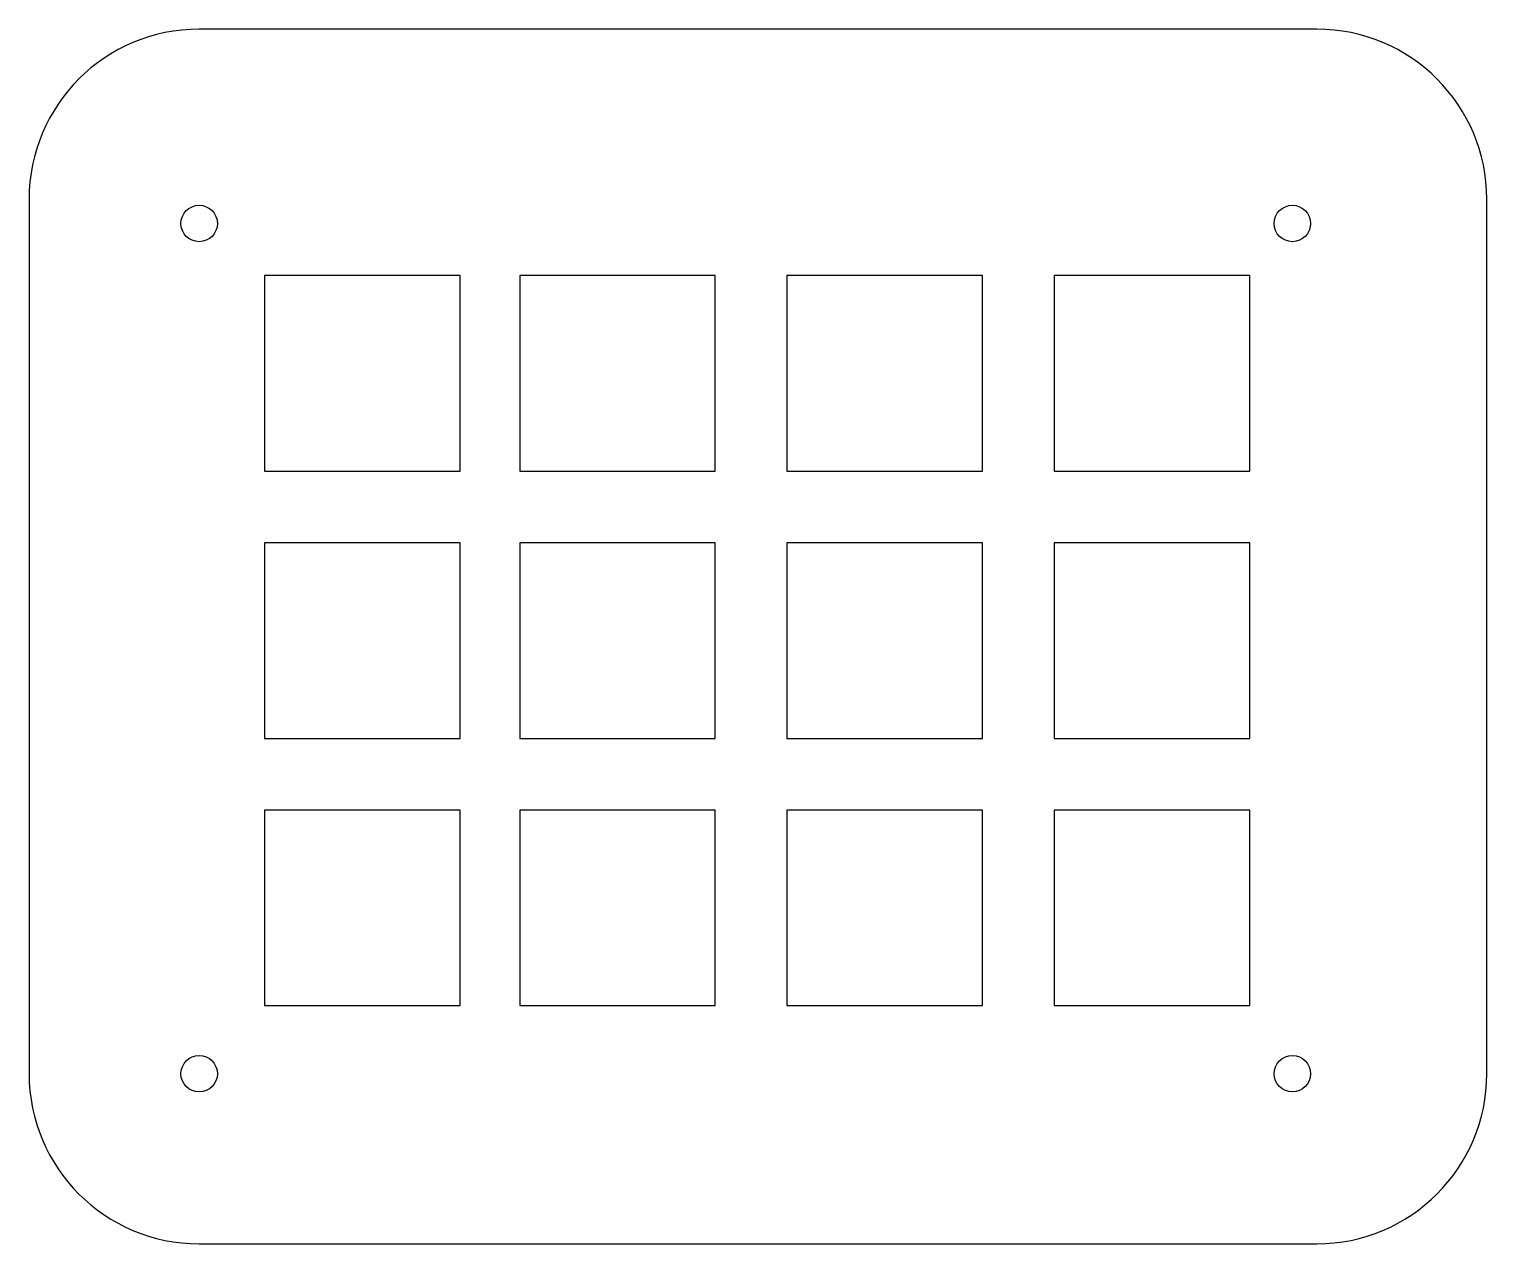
# Model space of a CAD drawing. Header units: millimetres. Extents: x -53 to 67, y -61 to 39.
import ezdxf

# ---------------------------------------------------------------- set-up
doc = ezdxf.new("R2010")
doc.units = ezdxf.units.MM

msp = doc.modelspace()

# ---------------------------------------------------------------- linework, layer by layer
at = {"color": 7, "linetype": 'Continuous', "lineweight": 25}
for p, q in [((53.34, 38.84), (-38.66, 38.84)), ((-52.66, 24.84), (-52.66, -47.16)), ((67.34, -47.16), (67.34, 24.84)), ((-17.17, 18.55), (-33.27, 18.55)), ((-33.27, 18.55), (-33.27, 2.45)), ((-17.17, 2.45), (-17.17, 18.55)), ((-12.27, 18.55), (-12.27, 2.45)), ((3.83, 18.55), (-12.27, 18.55)), ((3.83, 2.45), (3.83, 18.55)), ((9.73, 18.55), (9.73, 2.45)), ((25.83, 18.55), (9.73, 18.55)), ((25.83, 2.45), (25.83, 18.55)), ((31.73, 18.55), (31.73, 2.45)), ((47.83, 18.55), (31.73, 18.55)), ((47.83, 2.45), (47.83, 18.55)), ((-33.27, 2.45), (-17.17, 2.45)), ((-12.27, 2.45), (3.83, 2.45)), ((9.73, 2.45), (25.83, 2.45)), ((31.73, 2.45), (47.83, 2.45)), ((-17.17, -3.45), (-33.27, -3.45)), ((-33.27, -3.45), (-33.27, -19.55)), ((-17.17, -19.55), (-17.17, -3.45)), ((-12.27, -3.45), (-12.27, -19.55)), ((3.83, -3.45), (-12.27, -3.45)), ((3.83, -19.55), (3.83, -3.45)), ((9.73, -3.45), (9.73, -19.55)), ((25.83, -3.45), (9.73, -3.45)), ((25.83, -19.55), (25.83, -3.45)), ((31.73, -3.45), (31.73, -19.55)), ((47.83, -3.45), (31.73, -3.45)), ((47.83, -19.55), (47.83, -3.45)), ((-33.27, -19.55), (-17.17, -19.55)), ((-12.27, -19.55), (3.83, -19.55)), ((9.73, -19.55), (25.83, -19.55)), ((31.73, -19.55), (47.83, -19.55)), ((-17.17, -25.45), (-33.27, -25.45)), ((-33.27, -25.45), (-33.27, -41.55)), ((-17.17, -41.55), (-17.17, -25.45)), ((-12.27, -25.45), (-12.27, -41.55)), ((3.83, -25.45), (-12.27, -25.45)), ((3.83, -41.55), (3.83, -25.45)), ((9.73, -25.45), (9.73, -41.55)), ((25.83, -25.45), (9.73, -25.45)), ((25.83, -41.55), (25.83, -25.45)), ((31.73, -25.45), (31.73, -41.55)), ((47.83, -25.45), (31.73, -25.45)), ((47.83, -41.55), (47.83, -25.45)), ((-33.27, -41.55), (-17.17, -41.55)), ((-12.27, -41.55), (3.83, -41.55)), ((9.73, -41.55), (25.83, -41.55)), ((31.73, -41.55), (47.83, -41.55)), ((-38.66, -61.16), (53.34, -61.16))]:
    msp.add_line(p, q, dxfattribs=at)
for centre in [(-38.66, 22.84), (51.34, 22.84), (-38.66, -47.16), (51.34, -47.16)]:
    msp.add_circle(centre, 1.5, dxfattribs=at)
for centre, start, end in [((-38.66, 24.84), 90, 180), ((53.34, 24.84), 0, 90), ((-38.66, -47.16), 180, 270), ((53.34, -47.16), 270, 0)]:
    msp.add_arc(centre, 14, start, end, dxfattribs=at)

doc.saveas('drawing.dxf')
